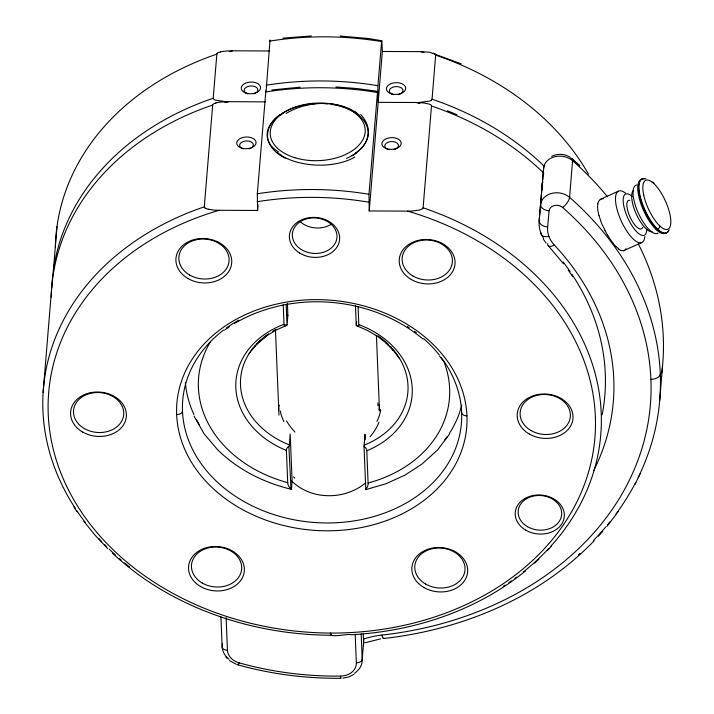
<?xml version="1.0" encoding="UTF-8"?>
<svg xmlns="http://www.w3.org/2000/svg" width="714" height="714" viewBox="0 0 714 714"><rect width="100%" height="100%" fill="white"/><g stroke="black" fill="none" stroke-linecap="round" stroke-linejoin="round"><path stroke-width="1.07" d="M597.573 207.033L597.841 203.767M289.197 446.17L290.179 434.032L292.026 479.165A13.798 0.821 -89.7 0 1 291.705 486.502A13.923 0.83 -89.7 0 1 291.08 489.117A14.378 0.857 -89.7 0 1 290.955 488.662L288.884 446.357A3.418 2.062 -57.2 0 0 286.243 450.489M366.291 488.778A13.923 0.83 -89.7 0 1 365.889 489.447A14.378 0.857 -89.7 0 1 365.764 488.992L364.024 446.491L364.988 434.353L365.211 439.86M270.249 40.743L270.035 40.011L266.108 90.999M265.858 90.892L257.308 194.029L257.593 210.46L219.171 210.291A42.01 25.454 -2.3 0 1 213.647 210.059L208.336 209.256M335.821 86.956L357.232 88.581L377.572 91.356L368.959 194.52L369.245 210.951L407.667 211.121A42.867 25.972 -2.3 0 0 412.513 210.987L418.663 210.175A11.986 7.265 -2.3 0 0 421.037 209.497L422.242 208.89A2.883 1.749 -2.3 0 0 423.143 207.801M381.704 40.484L377.858 86.43L378.17 102.37L418.574 102.521L429.319 101.129A6.48 3.927 -2.3 0 0 431.488 100.112M43.108 392.566L51.47 290.919M53.345 270.784L56.977 226.668M75.148 508.127A279.638 221.858 4.7 0 1 204.293 206.837L212.665 105.038A279.638 221.858 4.7 0 0 51.203 297.185M265.421 101.87L225.722 101.665L215.61 100.192A6.48 3.927 -2.3 0 1 213.611 99.157A2.642 1.607 -2.3 0 1 213.2 98.246L216.851 54.139A2.642 1.607 -2.3 0 1 217.431 53.255L217.52 53.175M257.593 210.46L258.049 204.927M222.42 643.519L222.152 646.822A22.375 17.752 4.7 0 0 228.98 659.245M286.189 304.173L287.055 325.209L287.894 315.401L287.403 303.343M356.625 321.755L356.286 325.495L355.465 305.592M369.245 210.951L382.356 51.47L381.847 40.769L368.683 38.538L340.159 36.066M363.712 638.477L363.524 643.305M419.77 103.485A274.051 217.422 4.7 0 0 416.592 102.539L423.875 102.959L429.078 104.057A6.48 3.927 -2.3 0 1 431.077 105.092A2.642 1.607 -2.3 0 1 431.488 106.002L423.099 207.801A279.638 221.858 4.7 0 1 550.958 546.058M431.443 100.094A2.642 1.607 -2.3 0 0 432.05 99.21L435.656 55.103A2.642 1.607 -2.3 0 0 435.219 54.219M659.709 400.447L662.503 366.228M593.602 470.74A289.429 229.622 4.7 0 0 554.341 245.045A32.996 26.177 4.7 0 1 547.629 227.007L549.102 210.844A7.827 6.212 4.7 0 1 554.287 205.587A7.827 6.212 4.7 0 1 562.605 207.444A326.619 259.128 4.7 0 1 634.478 468.982A326.619 259.128 4.7 0 1 381.928 635.067A76.059 60.342 4.7 0 0 363.471 639.11A10.755 0.643 -89.7 0 0 363.631 641.716M331.153 634.353C330.109 637.843 349.244 633.425 351.431 634.737C373.824 633.505 396.1 630.105 417.806 624.447C456.835 614.245 494.159 596.529 525.477 570.932M378.929 410.041L379.063 409.238A38.324 16.984 -45.2 0 0 379.357 406.221L379.25 404.865M278.942 405.811L279.085 405.106M340.98 677.943L340.498 676.087A16.779 13.307 4.7 0 0 356.357 662.824A5.596 3.391 -2.3 0 0 362.212 659.459L363.658 641.948L363.604 643.278M640.279 473.578L634.898 484.503M625.705 249.115L625.964 248.624M449.802 433.728L437.477 450.043L421.983 464.02L405.088 475.06L386.069 483.708L366.05 489.572M618.226 511.599L606.793 526.557M249.097 353.608L255.487 345.317L252.292 349.369M625.41 249.552L624.732 250.221A28.944 9.068 68 0 1 623.099 250.828L621.109 250.355M598.466 536.152L602.705 531.394M252.033 349.771L258.959 342.14L267.214 335.419M547.29 550.637L551.253 546.317M594.102 540.828C539.025 598.064 461.521 629.909 383.373 638.53M534.59 563.078L538.954 559.017M256.13 344.487L267.429 335.062L259.191 341.765M365.836 482.682C344.8 500.523 310.295 500.389 290.857 480.192M600.269 199.438L598.743 201.169A28.837 11.201 61.4 0 0 597.805 203.713M224.571 330.1L229.622 326.548M354.028 674.346L348.86 676.917L342.925 678.175M266.902 335.634L276.372 329.93L286.359 325.557M234.531 323.469C292.437 289.482 371.414 295.998 422.956 339.025M641.172 242.778L623.947 250.623M551.663 156.339C557.42 153.305 564.765 153.751 570.191 157.294M601.224 198.956L618.181 191.281M364.943 642.796L380.687 638.86M215.717 103.012L216.44 102.807M220.626 51.908L219.903 52.113A6.953 4.213 -2.3 0 0 217.484 53.157M271.909 89.955L300.13 87.162M282.949 38.154L311.277 35.932M602.286 198.706L603.419 198.715M340.855 678.282C306.154 678.612 271.391 674.203 237.958 664.868M269.606 50.98L232.282 50.81A274.051 217.422 4.7 0 0 229.185 51.729M382.356 51.47L421.555 51.649L429.641 52.283L461.217 63.849M287.894 315.401L287.09 315.204M291.16 489.26C263.832 482.691 237.958 469.678 217.779 449.927L204.186 433.942L194.021 416.066M236.37 664.359L229.48 660.611M447.499 110.777L457.031 114.749M357.071 325.941L367.228 330.332L377.179 336.124L386.033 342.952M205.873 208.452L204.972 207.935M364.024 446.491L364.327 446.687A3.418 1.776 60.1 0 1 366.916 450.846M618.743 248.954L616.084 246.58M571.593 158.401L579.259 165.291M572.066 158.74L579.804 165.818M112.616 553.305C150.85 589.05 199.197 612.987 249.846 625.357C276.38 631.801 303.673 635.094 330.984 635.255C330.743 634.782 330.769 633.737 330.716 633.059M107.832 548.709L95.265 535.411L83.94 521.452M385.622 342.318L393.155 349.994L390.567 346.638L399.269 358.392M385.765 342.693L393.316 350.387M548.263 245.741L563.569 263.787M225.954 657.103L226.927 658.237M613.272 243.403L610.479 239.663M439.699 356.331L443.278 361.114M545.996 243.072L543.3 239.047M568.246 270.124L572.664 276.577M73.89 506.904L77.094 511.813M607.623 235.254L604.892 230.39M377.59 91.383L377.813 93.614M602.473 225.392L600.492 220.519M598.93 215.646L597.93 211.058A28.837 11.094 61.6 0 1 597.627 207.096M278.763 410.416L278.692 408.801A38.324 19.769 43 0 1 278.906 405.784M283.208 304.503L284.011 324.29A88.366 70.106 4.7 0 0 235.781 386.444A88.366 70.106 4.7 0 0 286.394 450.418L287.751 483.173A13.968 8.425 -57.2 0 0 288.867 486.502A18.493 11.156 -57.2 0 0 290.964 488.644M376.403 335.321L379.491 410.791M368.112 483.271L366.782 450.775A88.366 70.106 4.7 0 0 412.174 387.22A88.366 70.106 4.7 0 0 358.83 324.62L358.107 307.029M363.248 633.684L363.471 639.11M361.168 633.916L362.212 659.459A22.375 17.752 4.7 0 1 354.572 673.195M355.179 634.228L356.357 662.824M275.452 329.663L278.96 415.12M226.115 617.556L227.454 650.24A16.779 13.307 4.7 0 0 239.19 662.878A288.028 228.507 4.7 0 0 340.498 676.087M220.929 616.923L222.152 646.822A5.596 3.391 -2.3 0 0 227.454 650.24M224.999 102.629A274.051 217.422 4.7 0 1 228.096 101.709M216.387 102.691A32.594 19.751 -2.3 0 1 228.078 101.834M420.778 51.64A274.051 217.422 4.7 0 1 423.955 52.586M220.572 51.792A32.594 19.751 -2.3 0 1 232.255 50.935M55.371 247.124A279.638 221.858 4.7 0 1 216.851 54.139M269.874 41.082A279.638 221.858 4.7 0 1 381.535 41.573M435.656 55.103A279.638 221.858 4.7 0 1 588.452 174.154M433.246 53.184A6.48 3.927 -2.3 0 1 435.263 54.193M51.836 288.037A279.638 221.858 4.7 0 1 213.218 98.246M266.251 85.198A279.638 221.858 4.7 0 1 377.911 85.689M432.024 99.21A279.638 221.858 4.7 0 1 544.55 166.549M392.191 348.423A83.895 66.554 4.7 0 1 364.095 445.188M289.286 444.858A83.895 66.554 4.7 0 1 253.381 347.656M256.237 344.371A83.895 66.554 4.7 0 1 268.634 333.822M272.73 331.234A83.895 66.554 4.7 0 1 276.157 329.324M284.306 325.557A83.895 66.554 4.7 0 1 287.144 324.477M377.983 335.857A83.895 66.554 4.7 0 1 388.461 344.487M294.909 432.059A53.72 33.299 31.3 0 1 286.51 420.957M379.018 422.144A53.72 39.85 -23 0 1 370.022 436.745M286.725 325.343A3.463 2.088 -57.2 0 1 283.86 324.388M443.376 360.356A125.843 99.835 4.7 0 1 368.103 483.012M287.715 482.664A125.843 99.835 4.7 0 1 210.514 341.711M359.008 324.754A3.561 1.847 60.1 0 1 356.438 325.557M368.228 483.36A16.127 8.372 60.1 0 1 365.702 488.876M393.334 94.623A6.872 4.168 -2.3 0 1 390.897 88.215A6.872 4.168 -2.3 0 1 401.839 88.259A6.872 4.168 -2.3 0 1 398.35 94.65M247.713 93.864A6.872 4.168 -2.3 0 1 245.848 87.492A6.872 4.168 -2.3 0 1 256.585 87.536A6.872 4.168 -2.3 0 1 253.675 93.891M461.762 405.106A139.819 110.929 4.7 0 1 449.454 433.318M447.089 436.816A139.819 110.929 4.7 0 1 444.554 440.243M199.518 424.982A139.819 110.929 4.7 0 1 196.332 419.377M193.967 414.62A139.819 110.929 4.7 0 1 185.399 382.874M380.624 409.292A44.563 23.419 -37.9 0 1 376.947 421.385M377.831 402.928A44.857 20.465 -42.8 0 1 377.92 405.659M283.886 421.59A44.857 23.83 40.6 0 1 280.307 411.032M294.793 478.032A49.944 29.676 22.5 0 1 293.588 476.872M239.19 662.878A5.596 0.803 -74.4 0 1 237.78 664.127M265.697 91.981A279.638 221.858 4.7 0 1 377.349 92.472M431.47 106.002A279.638 221.858 4.7 0 1 543.863 173.216M212.647 105.038A2.642 1.607 -2.3 0 1 213.245 104.155L213.334 104.074A6.953 4.213 -2.3 0 1 215.735 103.039M554.341 245.045A8.952 4.097 -43.1 0 1 547.692 243.724M547.629 227.007A8.952 5.444 5.2 0 1 539.168 220.796L543.649 167.986A8.952 5.444 5.2 0 1 544.425 166.059M543.64 238.494A41.947 33.281 4.7 0 1 539.168 220.796L543.649 167.986A16.779 13.307 4.7 0 1 554.76 156.723A16.779 13.307 4.7 0 1 572.574 160.704A335.571 266.224 4.7 0 1 607.534 196.841M542.961 182.222A8.952 5.444 5.2 0 0 542.176 184.15A41.947 33.281 4.7 0 0 542.247 189.612M549.102 210.844A8.952 5.444 5.2 0 1 540.641 204.632A16.779 13.307 4.7 0 1 551.744 193.369A16.779 13.307 4.7 0 1 569.567 197.35A335.571 266.224 4.7 0 1 638.164 477.541M562.605 207.444A8.952 3.722 -48.8 0 0 569.567 197.35L572.574 160.704A8.952 3.722 -48.8 0 0 570.825 158.213M635.728 482.378A335.571 266.224 4.7 0 1 615.995 513.964M609.872 521.916A335.571 266.224 4.7 0 1 607.748 524.531M605.704 526.986A335.571 266.224 4.7 0 1 593.405 540.552M580.027 553.43A335.571 266.224 4.7 0 1 578.385 554.894M548.932 236.45A8.952 5.105 -20.4 0 1 540.81 232.8M571.905 274.23A280.477 222.518 4.7 0 1 602.17 414.798M563.203 262.029A280.477 222.518 4.7 0 1 570.12 271.588M660.28 373.931A8.952 5.417 -2.3 0 1 650.909 379.321M383.739 637.977A8.952 1.303 83.7 0 1 381.928 635.067M638.352 243.965A335.571 266.224 4.7 0 1 661.726 373.119M661.289 376.323A335.571 266.224 4.7 0 1 660.968 378.447M621.153 250.498A28.944 8.836 65.2 0 1 618.797 249.159M616.102 246.687A28.837 8.3 63.3 0 1 613.281 243.519M610.488 239.556A28.837 8.22 63.1 0 1 607.659 235.174M605.017 230.301A28.944 9.041 63.4 0 1 602.634 225.383M600.679 220.572A28.944 10.308 62.8 0 1 599.117 215.762M600.26 199.429A28.944 11.121 63.3 0 1 602.313 198.76M542.096 187.639A8.952 5.417 -2.3 0 1 542.256 186.827M644.831 236.441A28.248 9.862 65.6 0 1 630.819 236.504A28.248 9.862 65.6 0 1 615.718 202.642A28.248 9.862 65.6 0 1 625.562 193.217M646.759 229.221A22.652 7.908 65.6 0 1 635.826 230.854A22.652 7.908 65.6 0 1 623.313 202.919A22.652 7.908 65.6 0 1 632.077 196.43M642.698 227.284A15.601 5.444 65.6 0 1 630.382 217.725A15.601 5.444 65.6 0 1 629.819 200.304M658.005 233.175A26.4 9.22 65.6 0 1 638.039 212.406A26.4 9.22 65.6 0 1 636.808 185.006M652.069 231.711A22.705 7.925 65.6 0 1 636.094 213.638A22.705 7.925 65.6 0 1 633.702 190.361M666.216 232.585A29.435 10.273 65.6 0 1 643.332 209.907A29.435 10.273 65.6 0 1 642.779 179.339M657.183 229.426A2.794 1.999 -46.7 0 1 656.255 229.667M668.25 230.961A29.64 10.353 65.6 0 1 644.626 210.532A29.64 10.353 65.6 0 1 644.501 178.857M669.134 229.828A29.64 10.353 65.6 0 1 645.108 210.318A29.64 10.353 65.6 0 1 645.92 178.911M659.754 225.919A2.794 1.999 -46.7 0 1 657.665 229.203M652.114 182.24A2.794 1.999 -46.7 0 1 653.908 183.605M331.466 104.351A50.337 30.497 -2.3 0 1 367.424 127.77A50.337 30.497 -2.3 0 1 346.415 158.428M285.207 158.151A50.337 30.497 -2.3 0 1 269.249 127.342A50.337 30.497 -2.3 0 1 309.028 104.253M312.768 103.842A50.337 30.497 -2.3 0 1 315.597 103.646M324.076 103.637A50.337 30.497 -2.3 0 1 327.797 103.905M355.51 111.982A50.748 33.38 2.2 0 1 359.142 115.097M360.668 114.57A50.105 32.103 4.1 0 1 355.483 153.126M280.423 115.141A50.748 32.192 -8.8 0 1 284.467 112.178M278.505 151.93A50.105 28.31 -8.4 0 1 279.611 114.775M286.144 113.455A50.185 32.898 -7.1 0 1 355.295 112.08M548.78 548.441A279.638 221.858 4.7 0 1 523.255 572.012M516.561 577.144A279.638 221.858 4.7 0 1 514.856 578.402M511.402 580.866A279.638 221.858 4.7 0 1 508.779 582.695M505.226 585.078A279.638 221.858 4.7 0 1 503.432 586.256M129.618 566.961A279.638 221.858 4.7 0 1 124.531 562.855M121.21 560.071A279.638 221.858 4.7 0 1 119.568 558.66M115.543 555.09A279.638 221.858 4.7 0 1 109.287 549.244M106.243 546.255A279.638 221.858 4.7 0 1 104.753 544.755M101.763 541.667A279.638 221.858 4.7 0 1 98.702 538.392M85.189 522.309A279.638 221.858 4.7 0 1 76.933 510.831M257.326 193.78A279.638 221.858 4.7 0 1 368.977 194.27M407.667 211.121A274.051 217.422 4.7 0 1 546.415 546.424A274.051 217.422 4.7 0 1 107.841 544.496A274.051 217.422 4.7 0 1 219.171 210.291M257.227 201.714A274.051 217.422 4.7 0 1 368.888 202.205M204.998 207.926A2.883 1.749 -2.3 0 1 204.249 206.837M388.809 149.601A6.872 4.168 -2.3 0 1 386.372 143.184A6.872 4.168 -2.3 0 1 397.314 143.228A6.872 4.168 -2.3 0 1 393.825 149.619M208.345 209.238A11.585 7.015 -2.3 0 1 205.864 208.461M243.197 148.833A6.872 4.168 -2.3 0 1 241.332 142.461A6.872 4.168 -2.3 0 1 252.06 142.505A6.872 4.168 -2.3 0 1 249.15 148.86M331.234 224.205A22.375 17.752 4.7 0 1 300.041 221.536M441.279 357.589A139.819 110.929 4.7 0 1 403.829 504.343A139.819 110.929 4.7 0 1 215.539 480.397A139.819 110.929 4.7 0 1 223.803 329.93M226.302 328.083A139.819 110.929 4.7 0 1 238.753 320.167M407.382 326.476A139.819 110.929 4.7 0 1 409.211 327.672M414.539 331.403A139.819 110.929 4.7 0 1 416.271 332.688M423.705 338.739A139.819 110.929 4.7 0 1 439.431 355.188M466.947 415.851A5.596 3.391 -2.3 0 1 461.646 412.433M182.498 411.21A5.596 3.391 -2.3 0 1 176.635 414.575M356.09 153.456A50.748 29.024 3.8 0 1 352.011 155.714M354.76 157.125A50.185 27.659 2 0 1 280.557 155.054M280.968 154.804A50.748 27.855 -6.4 0 1 277.318 152.644M391.415 93.793A9.675 5.864 -2.3 0 0 405.731 88.152A9.675 5.864 -2.3 0 0 391.058 83.645A9.675 5.864 -2.3 0 0 391.415 93.793M246.259 93.15A9.675 5.864 -2.3 0 0 260.574 87.519A9.675 5.864 -2.3 0 0 245.902 83.011A9.675 5.864 -2.3 0 0 246.259 93.15M643.742 195.199A26.846 9.371 65.6 0 0 667.644 229.328A26.846 9.371 65.6 0 0 659.102 189.772A26.846 9.371 65.6 0 0 643.742 195.199M386.899 148.762A9.675 5.864 -2.3 0 0 401.214 143.13A9.675 5.864 -2.3 0 0 386.533 138.614A9.675 5.864 -2.3 0 0 386.899 148.762M241.743 148.128A9.675 5.864 -2.3 0 0 256.058 142.488A9.675 5.864 -2.3 0 0 241.377 137.98A9.675 5.864 -2.3 0 0 241.743 148.128M411.362 279.549A27.962 22.188 4.7 0 0 454.988 264.251A27.962 22.188 4.7 0 0 415.084 241.296A27.962 22.188 4.7 0 0 411.362 279.549M413.076 276.068A25.168 19.965 4.7 0 0 452.346 262.297A25.168 19.965 4.7 0 0 416.432 241.644A25.168 19.965 4.7 0 0 413.076 276.068M188.041 278.567A27.962 22.188 4.7 0 0 231.675 263.27A27.962 22.188 4.7 0 0 191.763 240.315A27.962 22.188 4.7 0 0 188.041 278.567M189.763 275.086A25.168 19.965 4.7 0 0 229.033 261.315A25.168 19.965 4.7 0 0 193.11 240.663A25.168 19.965 4.7 0 0 189.763 275.086M82.699 432.077A27.962 22.188 4.7 0 0 126.324 416.789A27.962 22.188 4.7 0 0 86.412 393.833A27.962 22.188 4.7 0 0 82.699 432.077M84.413 428.596A25.168 19.965 4.7 0 0 123.683 414.834A25.168 19.965 4.7 0 0 87.76 394.173A25.168 19.965 4.7 0 0 84.413 428.596M200.661 586.578A27.962 22.188 4.7 0 0 244.295 571.28A27.962 22.188 4.7 0 0 204.382 548.334A27.962 22.188 4.7 0 0 200.661 586.578M423.973 587.56A27.962 22.188 4.7 0 0 467.608 572.262A27.962 22.188 4.7 0 0 427.695 549.316A27.962 22.188 4.7 0 0 423.973 587.56M425.696 584.079A25.168 19.965 4.7 0 0 464.966 570.316A25.168 19.965 4.7 0 0 429.043 549.655A25.168 19.965 4.7 0 0 425.696 584.079M529.324 434.041A27.962 22.188 4.7 0 0 572.958 418.752A27.962 22.188 4.7 0 0 533.046 395.797A27.962 22.188 4.7 0 0 529.324 434.041M531.046 430.56A25.168 19.965 4.7 0 0 570.316 416.797A25.168 19.965 4.7 0 0 534.393 396.136A25.168 19.965 4.7 0 0 531.046 430.56M301.299 249.525A22.375 17.752 4.7 0 0 336.838 238.431A22.375 17.752 4.7 0 0 305.815 219.1A22.375 17.752 4.7 0 0 301.299 249.525M299.621 253.042A25.168 19.965 4.7 0 0 339.498 240.341A25.168 19.965 4.7 0 0 304.414 218.77A25.168 19.965 4.7 0 0 299.621 253.042M525.879 530.225A24.606 19.519 4.7 0 0 564.274 516.766A24.606 19.519 4.7 0 0 529.154 496.569A24.606 19.519 4.7 0 0 525.879 530.225M527.601 526.745A21.813 17.306 4.7 0 0 561.632 514.812A21.813 17.306 4.7 0 0 530.502 496.908A21.813 17.306 4.7 0 0 527.601 526.745M235.397 505.441A145.415 115.365 4.7 0 0 466.09 432.675A145.415 115.365 4.7 0 0 263.894 307.529A145.415 115.365 4.7 0 0 235.397 505.441M294.846 157.696A47.543 28.801 -2.3 0 0 365.211 130.002A47.543 28.801 -2.3 0 0 293.079 107.841A47.543 28.801 -2.3 0 0 294.846 157.696M202.374 583.097A25.168 19.965 4.7 0 0 241.644 569.335A25.168 19.965 4.7 0 0 205.73 548.673A25.168 19.965 4.7 0 0 202.374 583.097"/></g></svg>
